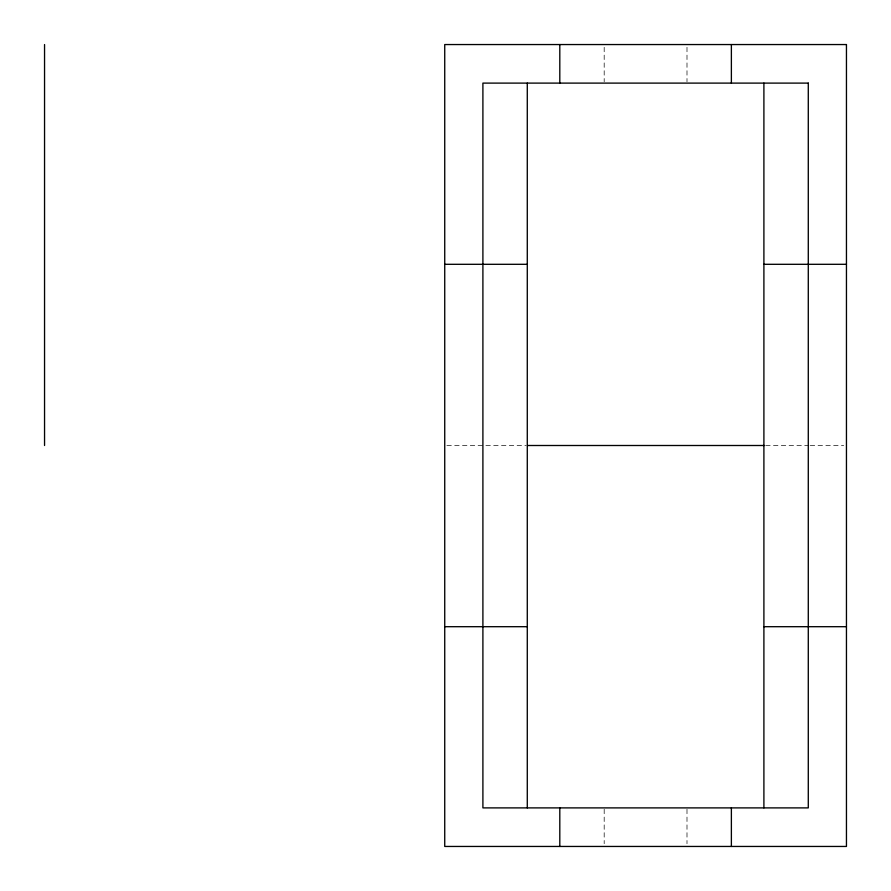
<?xml version="1.0" encoding="UTF-8"?>
<svg xmlns="http://www.w3.org/2000/svg" width="891" height="891" viewBox="0 0 891 891"><rect width="100%" height="100%" fill="white"/><g stroke="black" fill="none" stroke-linecap="round" stroke-linejoin="round"><path stroke-width="0.67" stroke-dasharray="4.46 3.34" d="M446.892 445.5L526.247 445.5M765.703 445.5L808.861 445.5M810.253 445.5L843.666 445.5M686.994 47.301L686.994 81.727M686.994 809.273L686.994 843.699M604.187 47.301L604.187 81.727M604.187 809.273L604.187 843.699"/><path stroke-width="1.34" d="M444.732 264.304L527.283 264.304M763.899 264.304L846.45 264.304M527.639 445.5L764.311 445.5M444.732 626.696L527.283 626.696M763.899 626.696L846.45 626.696M763.899 83.108L763.899 807.892M731.377 44.55L731.377 83.108M731.377 807.892L731.377 846.45M559.804 44.55L559.804 83.108M559.804 807.892L559.804 846.45M527.283 83.108L527.283 807.892M44.55 44.55L44.55 445.5M846.45 44.55L444.732 44.55L444.732 846.45L846.45 846.45L846.45 44.55M808.282 83.108L482.9 83.108L482.9 807.892L808.282 807.892L808.282 83.108"/></g></svg>
